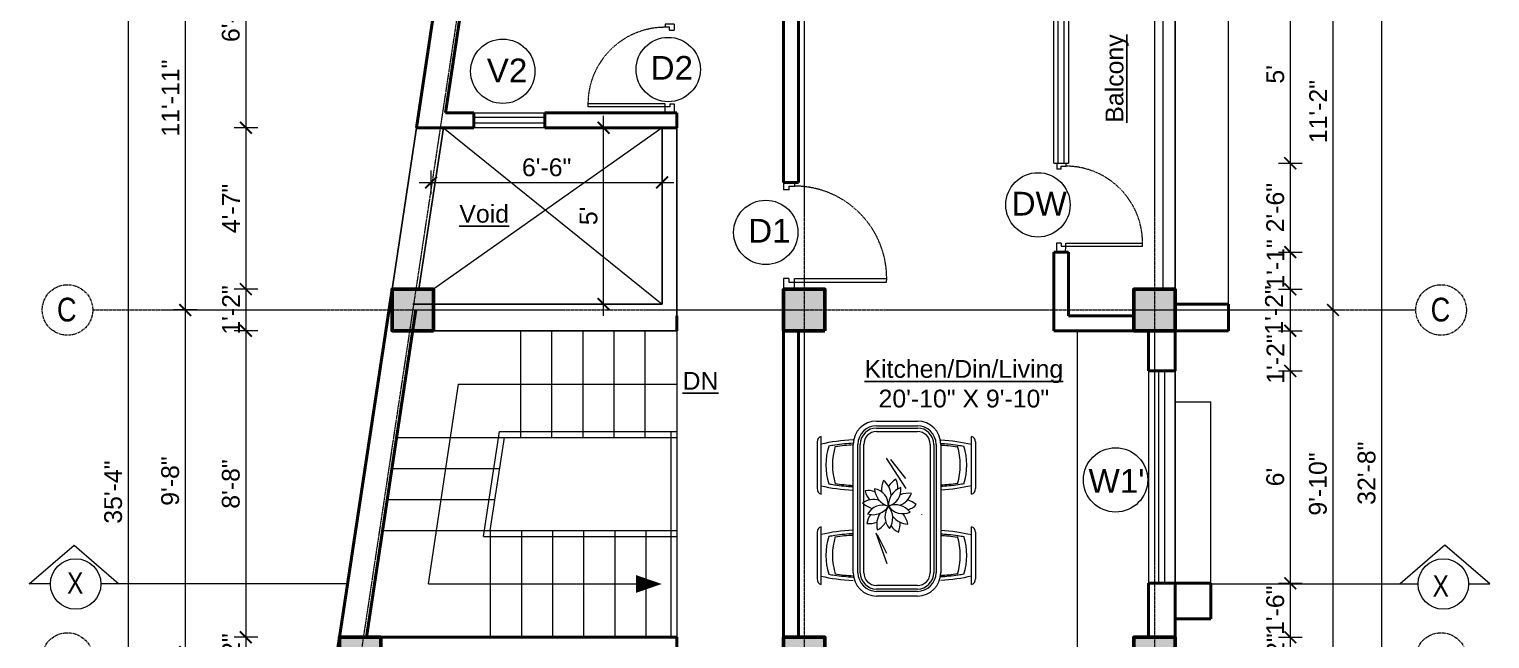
# Model space of a CAD drawing. Header units: inches. Extents: x 135267 to 147066, y -21506 to -19082.
# Drawn here: x 139370.7 to 139863.8, y -19668.7 to -19462.9 of the extents above; entities that cross this region are included whole.
import ezdxf

# ---------------------------------------------------------------- set-up
doc = ezdxf.new("R2010")
doc.units = ezdxf.units.IN
doc.header["$LTSCALE"] = 0.5
doc.header["$MEASUREMENT"] = 0
doc.header["$PDMODE"] = 66
doc.linetypes.add('CENTER', pattern=[2, 1.25, -0.25, 0.25, -0.25])
doc.linetypes.add('HIDDEN', pattern=[0.375, 0.25, -0.125])
for name, color, linetype, lineweight in [('Annotate-Lite.w', 177, 'Continuous', 9), ('Annotations-Bold.w', 177, 'Continuous', 13), ('C-COLUMN', 1, 'Continuous', 50), ('DIM', 4, 'Continuous', 5), ('DIM 1-100', 4, 'Continuous', 13), ('Door-Window.w', 4, 'Continuous', 15), ('F-FURNITURE', 30, 'Continuous', 13), ('hatch', 9, 'Continuous', 5), ('PARAPET', 50, 'Continuous', 13), ('stair', 132, 'Continuous', 13), ('TEXT', 220, 'Continuous', 9), ('wall', 1, 'Continuous', 40), ('wall light', 6, 'Continuous', 25), ('window', 4, 'Continuous', 13)]:
    doc.layers.add(name, color=color, linetype=linetype, lineweight=lineweight)
doc.styles.add('ARAIL', font='ARIALN.TTF')
doc.styles.add('arial.', font='arial.ttf')
doc.styles.add('gaurav', font='arial.ttf')
doc.styles.get("Standard").update_dxf_attribs({"font": 'arial.ttf'})
doc.dimstyles.new('1 by 96', dxfattribs={"dimtxt": 6, "dimasz": 4, "dimexe": 4, "dimexo": 4, "dimgap": 2, "dimtad": 1, "dimdec": 0, "dimzin": 0, "dimdsep": 46, "dimlunit": 4, "dimtxsty": 'Standard', "dimblk": 'ARCHTICK', "dimcen": 0, "dimdle": 4, "dimadec": 0, "dimazin": 0, "dimtfac": 1, "dimtdec": 0, "dimtix": 1, "dimtofl": 0, "dimtmove": 1, "dimatfit": 3, "dimldrblk": 'ARCHTICK', "dimfxl": 4, "dimfxlon": 1, "dimtolj": 1, "dimtzin": 0, "dimlwd": -1, "dimlwe": -1, "dimarcsym": 0})

# ---------------------------------------------------------------- blocks, each defined once
blk = doc.blocks.new('3-0')
at = {"ltscale": 3}
for p, q in [((11063.05, 10097.68), (11065.97, 10099.9)), ((11063.05, 10097.68), (11064.53, 10095.73)), ((11065.25, 10097.81), (11066.71, 10098.92)), ((11065.99, 10096.84), (11065.25, 10097.81)), ((11065.97, 10099.9), (11066.71, 10098.92)), ((11065.99, 10096.84), (11064.53, 10095.73)), ((11085.5, 10074.13), (11110.32, 10092.96)), ((11111.05, 10091.97), (11110.32, 10092.96)), ((11086.24, 10073.15), (11111.05, 10091.97)), ((11084.04, 10073.02), (11082.57, 10071.91)), ((11084.04, 10073.02), (11084.78, 10072.04)), ((11084.78, 10072.04), (11086.24, 10073.15)), ((11086.24, 10073.15), (11085.5, 10074.13)), ((11087.72, 10071.2), (11086.24, 10073.15)), ((11082.57, 10071.91), (11084.79, 10068.98)), ((11084.79, 10068.98), (11087.72, 10071.2))]:
    blk.add_line(p, q, dxfattribs=at)
at = {"layer": 'Door-Window.w', "color": 9, "linetype": 'HIDDEN', "lineweight": 18}
blk.add_arc((11085.5, 10074.13), 31.16, 37.1906, 127.1465, dxfattribs=at)
blk = doc.blocks.new('_ArchTick')
at = {"color": 0, "linetype": 'ByBlock', "const_width": 0.15}
blk.add_lwpolyline([(-0.5, -0.5), (0.5, 0.5)], dxfattribs=at)
blk = doc.blocks.new('*D685')
at = {"layer": 'Defpoints', "color": 0, "transparency": 16777216}
for p in [(139514.78, -19421.64), (139443.82, -19496.16), (139501.4, -19496.16)]:
    blk.add_point(p, dxfattribs=at)
at = {"layer": 'DIM 1-100', "color": 0, "transparency": 16777216}
for p, q in [((139443.82, -19417.64), (139443.82, -19500.16)), ((139447.82, -19421.64), (139439.82, -19421.64)), ((139447.82, -19496.16), (139439.82, -19496.16))]:
    blk.add_line(p, q, dxfattribs=at)
at = {"layer": 'DIM 1-100', "color": 0, "transparency": 16777216, "xscale": 4, "yscale": 4, "zscale": 4}
for p, rotation in [((139443.82, -19421.64), 90), ((139443.82, -19496.16), 270)]:
    blk.add_blockref('_ArchTick', p, dxfattribs=dict(at, rotation=rotation))
at = {"layer": 'DIM 1-100', "color": 0, "transparency": 16777216, "insert": (139438.75, -19458.9), "char_height": 6, "attachment_point": 5, "rotation": 90}
blk.add_mtext('\\A1;6\'-3"', dxfattribs=at)
blk = doc.blocks.new('*D686')
at = {"layer": 'Defpoints', "color": 0, "transparency": 16777216}
for p in [(139501.4, -19496.16), (139443.82, -19550.7), (139493.17, -19550.7)]:
    blk.add_point(p, dxfattribs=at)
at = {"layer": 'DIM 1-100', "color": 0, "transparency": 16777216}
for p, q in [((139443.82, -19492.16), (139443.82, -19554.7)), ((139447.82, -19496.16), (139439.82, -19496.16)), ((139447.82, -19550.7), (139439.82, -19550.7))]:
    blk.add_line(p, q, dxfattribs=at)
at = {"layer": 'DIM 1-100', "color": 0, "transparency": 16777216, "xscale": 4, "yscale": 4, "zscale": 4}
for p, rotation in [((139443.82, -19496.16), 90), ((139443.82, -19550.7), 270)]:
    blk.add_blockref('_ArchTick', p, dxfattribs=dict(at, rotation=rotation))
at = {"layer": 'DIM 1-100', "color": 0, "transparency": 16777216, "insert": (139438.82, -19523.43), "char_height": 6, "attachment_point": 5, "rotation": 90}
blk.add_mtext('\\A1;4\'-7"', dxfattribs=at)
blk = doc.blocks.new('*D687')
at = {"layer": 'Defpoints', "color": 0, "transparency": 16777216}
for p in [(139493.17, -19550.7), (139443.82, -19564.7), (139493.17, -19564.7)]:
    blk.add_point(p, dxfattribs=at)
at = {"layer": 'DIM 1-100', "color": 0, "transparency": 16777216}
for p, q in [((139443.82, -19546.7), (139443.82, -19568.7)), ((139447.82, -19550.7), (139439.82, -19550.7)), ((139447.82, -19564.7), (139439.82, -19564.7))]:
    blk.add_line(p, q, dxfattribs=at)
at = {"layer": 'DIM 1-100', "color": 0, "transparency": 16777216, "xscale": 4, "yscale": 4, "zscale": 4}
for p, rotation in [((139443.82, -19550.7), 90), ((139443.82, -19564.7), 270)]:
    blk.add_blockref('_ArchTick', p, dxfattribs=dict(at, rotation=rotation))
at = {"layer": 'DIM 1-100', "color": 0, "transparency": 16777216, "insert": (139438.81, -19557.7), "char_height": 6, "attachment_point": 5, "rotation": 90}
blk.add_mtext('\\A1;1\'-2"', dxfattribs=at)
blk = doc.blocks.new('*D688')
at = {"layer": 'Defpoints', "color": 0, "transparency": 16777216}
for p in [(139493.17, -19564.7), (139443.82, -19668.2), (139475.43, -19668.2)]:
    blk.add_point(p, dxfattribs=at)
at = {"layer": 'DIM 1-100', "color": 0, "transparency": 16777216}
for p, q in [((139443.82, -19560.7), (139443.82, -19672.2)), ((139447.82, -19564.7), (139439.82, -19564.7)), ((139447.82, -19668.2), (139439.82, -19668.2))]:
    blk.add_line(p, q, dxfattribs=at)
at = {"layer": 'DIM 1-100', "color": 0, "transparency": 16777216, "xscale": 4, "yscale": 4, "zscale": 4}
for p, rotation in [((139443.82, -19564.7), 90), ((139443.82, -19668.2), 270)]:
    blk.add_blockref('_ArchTick', p, dxfattribs=dict(at, rotation=rotation))
at = {"layer": 'DIM 1-100', "color": 0, "transparency": 16777216, "insert": (139438.76, -19616.45), "char_height": 6, "attachment_point": 5, "rotation": 90}
blk.add_mtext('\\A1;8\'-8"', dxfattribs=at)
blk = doc.blocks.new('*D689')
at = {"layer": 'Defpoints', "color": 0, "transparency": 16777216}
for p in [(139475.43, -19668.2), (139443.82, -19682.2), (139475.43, -19682.2)]:
    blk.add_point(p, dxfattribs=at)
at = {"layer": 'DIM 1-100', "color": 0, "transparency": 16777216}
for p, q in [((139443.82, -19664.2), (139443.82, -19686.2)), ((139447.82, -19668.2), (139439.82, -19668.2)), ((139447.82, -19682.2), (139439.82, -19682.2))]:
    blk.add_line(p, q, dxfattribs=at)
at = {"layer": 'DIM 1-100', "color": 0, "transparency": 16777216, "xscale": 4, "yscale": 4, "zscale": 4}
for p, rotation in [((139443.82, -19668.2), 90), ((139443.82, -19682.2), 270)]:
    blk.add_blockref('_ArchTick', p, dxfattribs=dict(at, rotation=rotation))
at = {"layer": 'DIM 1-100', "color": 0, "transparency": 16777216, "insert": (139438.81, -19675.2), "char_height": 6, "attachment_point": 5, "rotation": 90}
blk.add_mtext('\\A1;1\'-2"', dxfattribs=at)
blk = doc.blocks.new('*D693')
at = {"layer": 'Defpoints', "color": 0, "transparency": 16777216}
for p in [(139521.78, -19414.64), (139423.35, -19557.7), (139500.17, -19557.7)]:
    blk.add_point(p, dxfattribs=at)
at = {"layer": 'DIM 1-100', "color": 0, "transparency": 16777216}
for p, q in [((139423.35, -19410.64), (139423.35, -19561.7)), ((139427.35, -19414.64), (139419.35, -19414.64)), ((139427.35, -19557.7), (139419.35, -19557.7))]:
    blk.add_line(p, q, dxfattribs=at)
at = {"layer": 'DIM 1-100', "color": 0, "transparency": 16777216, "xscale": 4, "yscale": 4, "zscale": 4}
for p, rotation in [((139423.35, -19414.64), 90), ((139423.35, -19557.7), 270)]:
    blk.add_blockref('_ArchTick', p, dxfattribs=dict(at, rotation=rotation))
at = {"layer": 'DIM 1-100', "color": 0, "transparency": 16777216, "insert": (139418.34, -19486.17), "char_height": 6, "attachment_point": 5, "rotation": 90}
blk.add_mtext('\\A1;11\'-11"', dxfattribs=at)
blk = doc.blocks.new('*D694')
at = {"layer": 'Defpoints', "color": 0, "transparency": 16777216}
for p in [(139500.17, -19557.7), (139423.35, -19673.2), (139487.43, -19673.2)]:
    blk.add_point(p, dxfattribs=at)
at = {"layer": 'DIM 1-100', "color": 0, "transparency": 16777216}
for p, q in [((139423.35, -19553.7), (139423.35, -19677.2)), ((139427.35, -19557.7), (139419.35, -19557.7)), ((139427.35, -19673.2), (139419.35, -19673.2))]:
    blk.add_line(p, q, dxfattribs=at)
at = {"layer": 'DIM 1-100', "color": 0, "transparency": 16777216, "xscale": 4, "yscale": 4, "zscale": 4}
for p, rotation in [((139423.35, -19557.7), 90), ((139423.35, -19673.2), 270)]:
    blk.add_blockref('_ArchTick', p, dxfattribs=dict(at, rotation=rotation))
at = {"layer": 'DIM 1-100', "color": 0, "transparency": 16777216, "insert": (139418.29, -19615.45), "char_height": 6, "attachment_point": 5, "rotation": 90}
blk.add_mtext('\\A1;9\'-8"', dxfattribs=at)
blk = doc.blocks.new('*D696')
at = {"layer": 'Defpoints', "color": 0, "transparency": 16777216}
for p in [(139514.84, -19407.17), (139404.1, -19831.18), (139450.82, -19831.18)]:
    blk.add_point(p, dxfattribs=at)
at = {"layer": 'DIM 1-100', "color": 0, "transparency": 16777216}
for p, q in [((139404.1, -19403.17), (139404.1, -19835.18)), ((139408.1, -19407.17), (139400.1, -19407.17)), ((139408.1, -19831.18), (139400.1, -19831.18))]:
    blk.add_line(p, q, dxfattribs=at)
at = {"layer": 'DIM 1-100', "color": 0, "transparency": 16777216, "xscale": 4, "yscale": 4, "zscale": 4}
for p, rotation in [((139404.1, -19407.17), 90), ((139404.1, -19831.18), 270)]:
    blk.add_blockref('_ArchTick', p, dxfattribs=dict(at, rotation=rotation))
at = {"layer": 'DIM 1-100', "color": 0, "transparency": 16777216, "insert": (139399.03, -19619.18), "char_height": 6, "attachment_point": 5, "rotation": 90}
blk.add_mtext('\\A1;35\'-4"', dxfattribs=at)
blk = doc.blocks.new('*D811')
at = {"layer": 'Defpoints', "color": 0, "transparency": 16777216}
for p in [(139721.61, -19448.15), (139721.61, -19508.15), (139796.48, -19508.15)]:
    blk.add_point(p, dxfattribs=at)
at = {"layer": 'DIM 1-100', "color": 0, "transparency": 16777216}
for p, q in [((139796.48, -19444.15), (139796.48, -19512.15)), ((139792.48, -19448.15), (139800.48, -19448.15)), ((139792.48, -19508.15), (139800.48, -19508.15))]:
    blk.add_line(p, q, dxfattribs=at)
at = {"layer": 'DIM 1-100', "color": 0, "transparency": 16777216, "xscale": 4, "yscale": 4, "zscale": 4}
for p, rotation in [((139796.48, -19448.15), 90), ((139796.48, -19508.15), 270)]:
    blk.add_blockref('_ArchTick', p, dxfattribs=dict(at, rotation=rotation))
at = {"layer": 'DIM 1-100', "color": 0, "transparency": 16777216, "insert": (139791.43, -19478.15), "char_height": 6, "attachment_point": 5, "rotation": 90}
blk.add_mtext("\\A1;5'", dxfattribs=at)
blk = doc.blocks.new('*D812')
at = {"layer": 'Defpoints', "color": 0, "transparency": 16777216}
for p in [(139721.61, -19508.15), (139721.61, -19538.15), (139796.48, -19538.15)]:
    blk.add_point(p, dxfattribs=at)
at = {"layer": 'DIM 1-100', "color": 0, "transparency": 16777216}
for p, q in [((139796.48, -19504.15), (139796.48, -19542.15)), ((139792.48, -19508.15), (139800.48, -19508.15)), ((139792.48, -19538.15), (139800.48, -19538.15))]:
    blk.add_line(p, q, dxfattribs=at)
at = {"layer": 'DIM 1-100', "color": 0, "transparency": 16777216, "xscale": 4, "yscale": 4, "zscale": 4}
for p, rotation in [((139796.48, -19508.15), 90), ((139796.48, -19538.15), 270)]:
    blk.add_blockref('_ArchTick', p, dxfattribs=dict(at, rotation=rotation))
at = {"layer": 'DIM 1-100', "color": 0, "transparency": 16777216, "insert": (139791.42, -19523.15), "char_height": 6, "attachment_point": 5, "rotation": 90}
blk.add_mtext('\\A1;2\'-6"', dxfattribs=at)
blk = doc.blocks.new('*D813')
at = {"layer": 'Defpoints', "color": 0, "transparency": 16777216}
for p in [(139721.61, -19538.15), (139743.6, -19550.7), (139796.48, -19550.7)]:
    blk.add_point(p, dxfattribs=at)
at = {"layer": 'DIM 1-100', "color": 0, "transparency": 16777216}
for p, q in [((139796.48, -19534.15), (139796.48, -19554.7)), ((139792.48, -19538.15), (139800.48, -19538.15)), ((139792.48, -19550.7), (139800.48, -19550.7))]:
    blk.add_line(p, q, dxfattribs=at)
at = {"layer": 'DIM 1-100', "color": 0, "transparency": 16777216, "xscale": 4, "yscale": 4, "zscale": 4}
for p, rotation in [((139796.48, -19538.15), 90), ((139796.48, -19550.7), 270)]:
    blk.add_blockref('_ArchTick', p, dxfattribs=dict(at, rotation=rotation))
at = {"layer": 'DIM 1-100', "color": 0, "transparency": 16777216, "insert": (139791.47, -19542.15), "char_height": 6, "attachment_point": 5, "rotation": 90}
blk.add_mtext('\\A1;1\'-1"', dxfattribs=at)
blk = doc.blocks.new('*D800')
at = {"layer": 'Defpoints', "color": 0, "transparency": 16777216}
for p in [(139743.6, -19550.7), (139757.6, -19564.7), (139796.48, -19564.7)]:
    blk.add_point(p, dxfattribs=at)
at = {"layer": 'DIM 1-100', "color": 0, "transparency": 16777216}
for p, q in [((139796.48, -19546.7), (139796.48, -19568.7)), ((139792.48, -19550.7), (139800.48, -19550.7)), ((139792.48, -19564.7), (139800.48, -19564.7))]:
    blk.add_line(p, q, dxfattribs=at)
at = {"layer": 'DIM 1-100', "color": 0, "transparency": 16777216, "xscale": 4, "yscale": 4, "zscale": 4}
for p, rotation in [((139796.48, -19550.7), 90), ((139796.48, -19564.7), 270)]:
    blk.add_blockref('_ArchTick', p, dxfattribs=dict(at, rotation=rotation))
at = {"layer": 'DIM 1-100', "color": 0, "transparency": 16777216, "insert": (139790.97, -19557.7), "char_height": 6, "attachment_point": 5, "rotation": 90}
blk.add_mtext('\\A1;1\'-2"', dxfattribs=at)
blk = doc.blocks.new('*D801')
at = {"layer": 'Defpoints', "color": 0, "transparency": 16777216}
for p in [(139757.6, -19564.7), (139757.6, -19578.26), (139796.48, -19578.26)]:
    blk.add_point(p, dxfattribs=at)
at = {"layer": 'DIM 1-100', "color": 0, "transparency": 16777216}
for p, q in [((139796.48, -19560.7), (139796.48, -19582.26)), ((139792.48, -19564.7), (139800.48, -19564.7)), ((139792.48, -19578.26), (139800.48, -19578.26))]:
    blk.add_line(p, q, dxfattribs=at)
at = {"layer": 'DIM 1-100', "color": 0, "transparency": 16777216, "xscale": 4, "yscale": 4, "zscale": 4}
for p, rotation in [((139796.48, -19564.7), 90), ((139796.48, -19578.26), 270)]:
    blk.add_blockref('_ArchTick', p, dxfattribs=dict(at, rotation=rotation))
at = {"layer": 'DIM 1-100', "color": 0, "transparency": 16777216, "insert": (139791.47, -19574.26), "char_height": 6, "attachment_point": 5, "rotation": 90}
blk.add_mtext('\\A1;1\'-2"', dxfattribs=at)
blk = doc.blocks.new('*D802')
at = {"layer": 'Defpoints', "color": 0, "transparency": 16777216}
for p in [(139757.6, -19578.26), (139757.6, -19649.95), (139796.48, -19649.95)]:
    blk.add_point(p, dxfattribs=at)
at = {"layer": 'DIM 1-100', "color": 0, "transparency": 16777216}
for p, q in [((139792.48, -19578.26), (139800.48, -19578.26)), ((139796.48, -19574.26), (139796.48, -19653.95)), ((139792.48, -19649.95), (139800.48, -19649.95))]:
    blk.add_line(p, q, dxfattribs=at)
at = {"layer": 'DIM 1-100', "color": 0, "transparency": 16777216, "xscale": 4, "yscale": 4, "zscale": 4}
for p, rotation in [((139796.48, -19578.26), 90), ((139796.48, -19649.95), 270)]:
    blk.add_blockref('_ArchTick', p, dxfattribs=dict(at, rotation=rotation))
at = {"layer": 'DIM 1-100', "color": 0, "transparency": 16777216, "insert": (139791.42, -19614.1), "char_height": 6, "attachment_point": 5, "rotation": 90}
blk.add_mtext("\\A1;6'", dxfattribs=at)
blk = doc.blocks.new('*D803')
at = {"layer": 'Defpoints', "color": 0, "transparency": 16777216}
for p in [(139757.6, -19649.95), (139757.6, -19668.2), (139796.48, -19668.2)]:
    blk.add_point(p, dxfattribs=at)
at = {"layer": 'DIM 1-100', "color": 0, "transparency": 16777216}
for p, q in [((139796.48, -19645.95), (139796.48, -19672.2)), ((139792.48, -19649.95), (139800.48, -19649.95)), ((139792.48, -19668.2), (139800.48, -19668.2))]:
    blk.add_line(p, q, dxfattribs=at)
at = {"layer": 'DIM 1-100', "color": 0, "transparency": 16777216, "xscale": 4, "yscale": 4, "zscale": 4}
for p, rotation in [((139796.48, -19649.95), 90), ((139796.48, -19668.2), 270)]:
    blk.add_blockref('_ArchTick', p, dxfattribs=dict(at, rotation=rotation))
at = {"layer": 'DIM 1-100', "color": 0, "transparency": 16777216, "insert": (139791.42, -19659.08), "char_height": 6, "attachment_point": 5, "rotation": 90}
blk.add_mtext('\\A1;1\'-6"', dxfattribs=at)
blk = doc.blocks.new('*D804')
at = {"layer": 'Defpoints', "color": 0, "transparency": 16777216}
for p in [(139757.6, -19668.2), (139757.6, -19682.2), (139796.48, -19682.2)]:
    blk.add_point(p, dxfattribs=at)
at = {"layer": 'DIM 1-100', "color": 0, "transparency": 16777216}
for p, q in [((139796.48, -19664.2), (139796.48, -19686.2)), ((139792.48, -19668.2), (139800.48, -19668.2)), ((139792.48, -19682.2), (139800.48, -19682.2))]:
    blk.add_line(p, q, dxfattribs=at)
at = {"layer": 'DIM 1-100', "color": 0, "transparency": 16777216, "xscale": 4, "yscale": 4, "zscale": 4}
for p, rotation in [((139796.48, -19668.2), 90), ((139796.48, -19682.2), 270)]:
    blk.add_blockref('_ArchTick', p, dxfattribs=dict(at, rotation=rotation))
at = {"layer": 'DIM 1-100', "color": 0, "transparency": 16777216, "insert": (139791.47, -19675.2), "char_height": 6, "attachment_point": 5, "rotation": 90}
blk.add_mtext('\\A1;1\'-2"', dxfattribs=at)
blk = doc.blocks.new('*D818')
at = {"layer": 'Defpoints', "color": 0, "transparency": 16777216}
for p in [(139757.6, -19423.75), (139757.6, -19557.7), (139810.89, -19557.7)]:
    blk.add_point(p, dxfattribs=at)
at = {"layer": 'DIM 1-100', "color": 0, "transparency": 16777216}
for p, q in [((139810.89, -19419.75), (139810.89, -19561.7)), ((139806.89, -19423.75), (139814.89, -19423.75)), ((139806.89, -19557.7), (139814.89, -19557.7))]:
    blk.add_line(p, q, dxfattribs=at)
at = {"layer": 'DIM 1-100', "color": 0, "transparency": 16777216, "xscale": 4, "yscale": 4, "zscale": 4}
for p, rotation in [((139810.89, -19423.75), 90), ((139810.89, -19557.7), 270)]:
    blk.add_blockref('_ArchTick', p, dxfattribs=dict(at, rotation=rotation))
at = {"layer": 'DIM 1-100', "color": 0, "transparency": 16777216, "insert": (139805.87, -19490.72), "char_height": 6, "attachment_point": 5, "rotation": 90}
blk.add_mtext('\\A1;11\'-2"', dxfattribs=at)
blk = doc.blocks.new('*D807')
at = {"layer": 'Defpoints', "color": 0, "transparency": 16777216}
for p in [(139757.6, -19557.7), (139757.6, -19675.2), (139810.89, -19675.2)]:
    blk.add_point(p, dxfattribs=at)
at = {"layer": 'DIM 1-100', "color": 0, "transparency": 16777216}
for p, q in [((139810.89, -19553.7), (139810.89, -19679.2)), ((139806.89, -19557.7), (139814.89, -19557.7)), ((139806.89, -19675.2), (139814.89, -19675.2))]:
    blk.add_line(p, q, dxfattribs=at)
at = {"layer": 'DIM 1-100', "color": 0, "transparency": 16777216, "xscale": 4, "yscale": 4, "zscale": 4}
for p, rotation in [((139810.89, -19557.7), 90), ((139810.89, -19675.2), 270)]:
    blk.add_blockref('_ArchTick', p, dxfattribs=dict(at, rotation=rotation))
at = {"layer": 'DIM 1-100', "color": 0, "transparency": 16777216, "insert": (139805.82, -19616.45), "char_height": 6, "attachment_point": 5, "rotation": 90}
blk.add_mtext('\\A1;9\'-10"', dxfattribs=at)
blk = doc.blocks.new('*D700')
at = {"layer": 'Defpoints', "color": 0, "transparency": 16777216}
for p in [(139757.6, -19416.75), (139639.37, -19808.85), (139827.32, -19808.85)]:
    blk.add_point(p, dxfattribs=at)
at = {"layer": 'DIM 1-100', "color": 0, "transparency": 16777216}
for p, q in [((139827.32, -19412.75), (139827.32, -19812.85)), ((139823.32, -19416.75), (139831.32, -19416.75)), ((139823.32, -19808.85), (139831.32, -19808.85))]:
    blk.add_line(p, q, dxfattribs=at)
at = {"layer": 'DIM 1-100', "color": 0, "transparency": 16777216, "xscale": 4, "yscale": 4, "zscale": 4}
for p, rotation in [((139827.32, -19416.75), 90), ((139827.32, -19808.85), 270)]:
    blk.add_blockref('_ArchTick', p, dxfattribs=dict(at, rotation=rotation))
at = {"layer": 'DIM 1-100', "color": 0, "transparency": 16777216, "insert": (139822.26, -19612.8), "char_height": 6, "attachment_point": 5, "rotation": 90}
blk.add_mtext('\\A1;32\'-8"', dxfattribs=at)
blk = doc.blocks.new('*D701')
at = {"layer": 'Defpoints', "color": 0, "transparency": 16777216}
for p in [(139564.6, -19496.16), (139584.37, -19496.16), (139584.37, -19555.7)]:
    blk.add_point(p, dxfattribs=at)
at = {"layer": 'DIM 1-100', "color": 0, "transparency": 16777216}
for p, q in [((139564.6, -19559.7), (139564.6, -19492.16)), ((139568.6, -19496.16), (139560.6, -19496.16)), ((139568.6, -19555.7), (139560.6, -19555.7))]:
    blk.add_line(p, q, dxfattribs=at)
at = {"layer": 'DIM 1-100', "color": 0, "transparency": 16777216, "xscale": 4, "yscale": 4, "zscale": 4}
for p, rotation in [((139564.6, -19496.16), 90), ((139564.6, -19555.7), 270)]:
    blk.add_blockref('_ArchTick', p, dxfattribs=dict(at, rotation=rotation))
at = {"layer": 'DIM 1-100', "color": 0, "transparency": 16777216, "insert": (139559.54, -19525.93), "char_height": 6, "attachment_point": 5, "rotation": 90}
blk.add_mtext("\\A1;5'", dxfattribs=at)
blk = doc.blocks.new('*D702')
at = {"layer": 'Defpoints', "color": 0, "transparency": 16777216}
for p in [(139584.37, -19496.16), (139584.37, -19514.62), (139506.39, -19523.43)]:
    blk.add_point(p, dxfattribs=at)
at = {"layer": 'DIM 1-100', "color": 0, "transparency": 16777216}
for p, q in [((139502.39, -19514.62), (139588.37, -19514.62)), ((139506.39, -19518.62), (139506.39, -19510.62)), ((139584.37, -19510.62), (139584.37, -19518.62))]:
    blk.add_line(p, q, dxfattribs=at)
at = {"layer": 'DIM 1-100', "color": 0, "transparency": 16777216, "xscale": 4, "yscale": 4, "zscale": 4, "rotation": 180}
blk.add_blockref('_ArchTick', (139506.39, -19514.62), dxfattribs=at)
at = {"layer": 'DIM 1-100', "color": 0, "transparency": 16777216, "xscale": 4, "yscale": 4, "zscale": 4}
blk.add_blockref('_ArchTick', (139584.37, -19514.62), dxfattribs=at)
at = {"layer": 'DIM 1-100', "color": 0, "transparency": 16777216, "insert": (139545.38, -19509.56), "char_height": 6, "attachment_point": 5}
blk.add_mtext('\\A1;6\'-6"', dxfattribs=at)

msp = doc.modelspace()

# ---------------------------------------------------------------- hatches: boundary and pattern name
at = {"layer": 'C-COLUMN'}
h = msp.add_hatch(color=256, dxfattribs=at)
h.dxf.hatch_style = 1
h.paths.add_polyline_path([(139493.17, -19550.7), (139493.17, -19564.7), (139507.17, -19564.7), (139507.17, -19550.7)])
h = msp.add_hatch(color=256, dxfattribs=at)
h.dxf.hatch_style = 1
h.paths.add_polyline_path([(139625.37, -19550.7), (139625.37, -19564.7), (139639.37, -19564.7), (139639.37, -19550.7)])
h = msp.add_hatch(color=256, dxfattribs=at)
h.dxf.hatch_style = 1
h.paths.add_polyline_path([(139743.6, -19550.7), (139743.6, -19564.7), (139757.6, -19564.7), (139757.6, -19550.7)])
h = msp.add_hatch(color=256, dxfattribs=at)
h.dxf.hatch_style = 1
h.paths.add_polyline_path([(139475.43, -19668.2), (139475.43, -19682.2), (139489.43, -19682.2), (139489.43, -19668.2)])
h = msp.add_hatch(color=256, dxfattribs=at)
h.dxf.hatch_style = 1
h.paths.add_polyline_path([(139625.37, -19668.2), (139625.37, -19682.2), (139639.37, -19682.2), (139639.37, -19668.2)])
h = msp.add_hatch(color=256, dxfattribs=at)
h.dxf.hatch_style = 1
h.paths.add_polyline_path([(139743.6, -19668.2), (139743.6, -19682.2), (139757.6, -19682.2), (139757.6, -19668.2)])

# ---------------------------------------------------------------- linework, layer by layer
at = {"layer": 'Annotate-Lite.w', "ltscale": 0.005}
for centre in [(139530.57, -19477.11), (139586.43, -19476.51), (139711.29, -19522.2), (139619.37, -19531.5), (139737.49, -19615.06)]:
    msp.add_circle(centre, 10.86, dxfattribs=at)
at = {"layer": 'Annotations-Bold.w', "linetype": 'CENTER', "ltscale": 0.3}
for p, q in [((139632.37, -19331.63), (139632.37, -19891.85)), ((139750.6, -19331.63), (139750.6, -19891.85)), ((139392.12, -19557.7), (139838.88, -19557.7))]:
    msp.add_line(p, q, dxfattribs=at)
msp.add_lwpolyline([(139521.78, -19331.63), (139521.78, -19414.64), (139500.17, -19557.7), (139482.43, -19675.2), (139463.31, -19801.85), (139463.31, -19891.85)], dxfattribs=at)
at = {"layer": 'Annotations-Bold.w', "linetype": 'CENTER', "ltscale": 1.5}
for centre in [(139383.59, -19557.7), (139847.41, -19557.7), (139383.59, -19675.2), (139847.41, -19675.2)]:
    msp.add_circle(centre, 8.53, dxfattribs=at)
at = {"layer": 'C-COLUMN'}
for points in [[(139507.17, -19564.7), (139507.17, -19550.7), (139493.17, -19550.7), (139493.17, -19564.7)], [(139639.37, -19564.7), (139639.37, -19550.7), (139625.37, -19550.7), (139625.37, -19564.7)], [(139757.6, -19564.7), (139757.6, -19550.7), (139743.6, -19550.7), (139743.6, -19564.7)], [(139489.43, -19682.2), (139489.43, -19668.2), (139475.43, -19668.2), (139475.43, -19682.2)], [(139639.37, -19682.2), (139639.37, -19668.2), (139625.37, -19668.2), (139625.37, -19682.2)], [(139757.6, -19682.2), (139757.6, -19668.2), (139743.6, -19668.2), (139743.6, -19682.2)]]:
    msp.add_lwpolyline(points, close=True, dxfattribs=at)
at = {"layer": 'Defpoints'}
msp.add_lwpolyline([(139757.6, -19682.2), (139757.6, -19416.75), (139514.84, -19407.17), (139501.4, -19496.16), (139493.17, -19550.7), (139454.19, -19808.85), (139639.37, -19808.85), (139639.37, -19682.2), (139757.6, -19682.2)], dxfattribs=at)
at = {"layer": 'DIM'}
for p, q in [((139716.61, -19508.15), (139716.61, -19448.15)), ((139718.11, -19508.15), (139718.11, -19448.15)), ((139720.11, -19508.15), (139720.11, -19448.15)), ((139721.61, -19448.15), (139721.61, -19508.15)), ((139716.61, -19508.15), (139721.61, -19508.15)), ((139505.45, -19650.2), (139515.64, -19582.7)), ((139515.64, -19582.7), (139589.37, -19582.7, 0)), ((139505.45, -19650.2), (139575.57, -19650.2))]:
    msp.add_line(p, q, dxfattribs=at)
at = {"layer": 'F-FURNITURE'}
for p, q in [((139724.6, -19673.2), (139724.6, -19564.7)), ((139656.79, -19595.19), (139670.57, -19595.19)), ((139656.79, -19596.76), (139670.57, -19596.76)), ((139656.79, -19597.55), (139670.57, -19597.55)), ((139636.71, -19602.25), (139636.71, -19618)), ((139638.13, -19619.89), (139638.13, -19600.36)), ((139648.91, -19646.39), (139648.91, -19603.06)), ((139650.49, -19646.39), (139650.49, -19603.06)), ((139651.28, -19646.39), (139651.28, -19603.06)), ((139652.46, -19646.39), (139652.46, -19603.06)), ((139656.79, -19598.73), (139670.57, -19598.73)), ((139674.9, -19603.06), (139674.9, -19646.39)), ((139676.08, -19603.06), (139676.08, -19646.39)), ((139676.87, -19603.06), (139676.87, -19646.39)), ((139678.44, -19603.06), (139678.44, -19646.39)), ((139688.8, -19619.89), (139688.8, -19600.36)), ((139690.22, -19602.25), (139690.22, -19618)), ((139660.04, -19607.68), (139666.63, -19617.95)), ((139661.45, -19608.16), (139666.51, -19614.57)), ((139654.92, -19626.69), (139654.92, -19626.64)), ((139672.07, -19626.69), (139672.07, -19626.64)), ((139636.71, -19632.76), (139636.71, -19648.51)), ((139638.13, -19650.4), (139638.13, -19630.87)), ((139656.51, -19632.96), (139660.24, -19643.23)), ((139688.8, -19650.4), (139688.8, -19630.87)), ((139690.22, -19632.76), (139690.22, -19648.51)), ((139657.02, -19633.45), (139660.12, -19639.85)), ((139670.57, -19650.72), (139656.79, -19650.72)), ((139670.57, -19651.9), (139656.79, -19651.9)), ((139670.57, -19652.69), (139656.79, -19652.69)), ((139670.57, -19654.26), (139656.79, -19654.26))]:
    msp.add_line(p, q, dxfattribs=at)
for centre, radius, start, end in [((139656.79, -19603.06), 7.87, 90, 180), ((139656.79, -19603.06), 6.3, 90, 180), ((139656.79, -19603.06), 5.51, 90, 180), ((139670.57, -19603.06), 7.87, 0, 90), ((139670.57, -19603.06), 6.3, 0, 90), ((139670.57, -19603.06), 5.51, 0, 90), ((139638.67, -19602.25), 1.97, 106.1914, 180), ((139656.79, -19603.06), 4.33, 90, 180), ((139670.57, -19603.06), 4.33, 0, 90), ((139688.25, -19602.25), 1.97, 0, 73.8086), ((139661.06, -19610.03), 21.38, 162.7033, 197.2967), ((139663.26, -19610.03), 21.38, 162.7033, 197.2967), ((139663.67, -19610.03), 21.38, 342.7033, 17.2967), ((139665.87, -19610.03), 21.38, 342.7033, 17.2967), ((139638.67, -19618), 1.97, 180, 253.8086), ((139688.25, -19618), 1.97, 286.1914, 0), ((139638.67, -19632.76), 1.97, 106.1914, 180), ((139688.25, -19632.76), 1.97, 0, 73.8086), ((139661.06, -19640.54), 21.38, 162.7033, 197.2967), ((139663.26, -19640.54), 21.38, 162.7033, 197.2967), ((139663.67, -19640.54), 21.38, 342.7033, 17.2967), ((139665.87, -19640.54), 21.38, 342.7033, 17.2967), ((139656.79, -19646.39), 7.87, 180, 270), ((139656.79, -19646.39), 6.3, 180, 270), ((139656.79, -19646.39), 5.51, 180, 270), ((139656.79, -19646.39), 4.33, 180, 270), ((139670.57, -19646.39), 7.87, 270, 0), ((139670.57, -19646.39), 6.3, 270, 0), ((139670.57, -19646.39), 5.51, 270, 0), ((139670.57, -19646.39), 4.33, 270, 0), ((139638.67, -19648.51), 1.97, 180, 253.8086), ((139688.25, -19648.51), 1.97, 286.1914, 0)]:
    msp.add_arc(centre, radius, start, end, dxfattribs=at)
at = {"layer": 'F-FURNITURE', "linetype": 'ByBlock'}
for centre, radius, start, end in [((139655.04, -19623.72), 5.78, 358.0447, 79.2473), ((139662.39, -19617.84), 6.27, 181.7761, 255.5159), ((139665.78, -19618.44), 7.38, 154.1301, 184.4931), ((139654.91, -19620.55), 6.81, 2.1324, 51.6013), ((139667.09, -19623.53), 6.27, 109.7761, 183.5159), ((139668.27, -19622.53), 9.18, 123.2105, 144.3514), ((139659.22, -19618.35), 5.78, 286.0447, 7.2473), ((139658.31, -19617.73), 5.72, 356.5086, 30.2476), ((139655.8, -19628.5), 6.81, 74.1324, 123.6013), ((139657.15, -19617.51), 7.38, 226.1301, 256.4932), ((139654.16, -19624.39), 5.72, 68.5086, 102.2476), ((139661.81, -19616.4), 9.18, 195.2105, 216.3514), ((139662.19, -19617.25), 6.81, 290.1324, 339.6013), ((139667.56, -19626.93), 7.38, 82.1301, 112.4932), ((139664.45, -19630.57), 9.18, 51.2105, 72.3514), ((139659.22, -19630.4), 5.72, 140.5086, 174.2476), ((139658.85, -19629.35), 5.78, 70.0447, 151.2473), ((139655.53, -19620.54), 6.27, 253.7761, 327.5159), ((139663.64, -19630.11), 6.81, 146.1324, 195.6013), ((139665.39, -19627.47), 5.78, 142.0447, 223.2473), ((139663.12, -19629.75), 6.27, 37.7761, 111.5159), ((139665.62, -19620.68), 5.78, 214.0447, 295.2473), ((139655.98, -19627.91), 6.27, 325.7761, 39.5159), ((139667.59, -19623.16), 6.81, 218.1324, 267.6013), ((139660.04, -19631.25), 7.38, 10.1301, 40.4931), ((139665.93, -19619.61), 5.72, 284.5086, 318.2476), ((139653.98, -19620.66), 9.18, 267.2105, 288.3514), ((139653.6, -19625.43), 7.38, 298.1301, 328.4931), ((139666.5, -19627.44), 5.72, 212.5086, 246.2476), ((139655.61, -19629.42), 9.18, 339.2105, 0.3514)]:
    msp.add_arc(centre, radius, start, end, dxfattribs=at)
at = {"layer": 'F-FURNITURE'}
for centre, start_param, end_param in [((139652.43, -19610.03), 7.99879, 8.466844), ((139652.43, -19610.03), 4.099527, 4.56758), ((139652.43, -19640.54), 7.99879, 8.466844), ((139652.43, -19640.54), 4.099527, 4.56758)]:
    msp.add_ellipse(centre, major_axis=(24.87, 0), ratio=0.345133, start_param=start_param, end_param=end_param, dxfattribs=at)
at = {"layer": 'F-FURNITURE', "extrusion": (0, 0, -1)}
for centre, start_param, end_param in [((139674.49, -19610.03), 1.730141, 2.183659), ((139674.49, -19610.03), 4.099527, 4.553045), ((139674.49, -19640.54), 1.730141, 2.183659), ((139674.49, -19640.54), 4.099527, 4.553045)]:
    msp.add_ellipse(centre, major_axis=(-24.87, 0), ratio=0.345133, start_param=start_param, end_param=end_param, dxfattribs=at)
at = {"layer": 'F-FURNITURE'}
for points, knots in [([(139648.84, -19602.71), (139647.86, -19602.76), (139646.89, -19602.84), (139644.81, -19603.03), (139643.71, -19603.17), (139641.96, -19603.43), (139641.29, -19603.55), (139640.64, -19603.67)], [8.0012444, 8.0012444, 8.0012444, 8.0012444, 8.1227425, 8.1227425, 8.2664644, 8.2664644, 8.3579144, 8.3579144, 8.3579144, 8.3579144]), ([(139648.84, -19603.27), (139647.86, -19603.32), (139646.89, -19603.39), (139644.86, -19603.58), (139643.81, -19603.71), (139642.79, -19603.86)], [8.0012444, 8.0012444, 8.0012444, 8.0012444, 8.1227425, 8.1227425, 8.2598231, 8.2598231, 8.2598231, 8.2598231]), ([(139678.44, -19602.73), (139679.3, -19602.78), (139680.15, -19602.85), (139682.11, -19603.03), (139683.22, -19603.17), (139684.97, -19603.43), (139685.63, -19603.55), (139686.28, -19603.67)], [8.0160361, 8.0160361, 8.0160361, 8.0160361, 8.1227425, 8.1227425, 8.2664644, 8.2664644, 8.3579144, 8.3579144, 8.3579144, 8.3579144]), ([(139678.44, -19603.28), (139679.3, -19603.33), (139680.15, -19603.4), (139682.06, -19603.58), (139683.12, -19603.71), (139684.14, -19603.86)], [8.0160361, 8.0160361, 8.0160361, 8.0160361, 8.1227425, 8.1227425, 8.2598231, 8.2598231, 8.2598231, 8.2598231]), ([(139640.64, -19616.38), (139641.27, -19616.5), (139641.9, -19616.61), (139643.57, -19616.87), (139644.62, -19617), (139646.73, -19617.2), (139647.78, -19617.28), (139648.84, -19617.34)], [4.2084563, 4.2084563, 4.2084563, 4.2084563, 4.2962292, 4.2962292, 4.433179, 4.433179, 4.5651263, 4.5651263, 4.5651263, 4.5651263]), ([(139642.82, -19616.31), (139643.75, -19616.45), (139644.71, -19616.57), (139646.73, -19616.76), (139647.78, -19616.84), (139648.84, -19616.9)], [4.3081151, 4.3081151, 4.3081151, 4.3081151, 4.433179, 4.433179, 4.5651263, 4.5651263, 4.5651263, 4.5651263]), ([(139684.11, -19616.31), (139683.17, -19616.45), (139682.21, -19616.57), (139680.32, -19616.75), (139679.38, -19616.82), (139678.44, -19616.88)], [4.3081151, 4.3081151, 4.3081151, 4.3081151, 4.433179, 4.433179, 4.5503345, 4.5503345, 4.5503345, 4.5503345]), ([(139686.28, -19616.38), (139685.66, -19616.5), (139685.02, -19616.61), (139683.35, -19616.87), (139682.3, -19617), (139680.32, -19617.19), (139679.38, -19617.27), (139678.44, -19617.32)], [4.2084563, 4.2084563, 4.2084563, 4.2084563, 4.2962292, 4.2962292, 4.433179, 4.433179, 4.5503345, 4.5503345, 4.5503345, 4.5503345]), ([(139648.84, -19633.23), (139647.86, -19633.28), (139646.89, -19633.35), (139644.81, -19633.55), (139643.71, -19633.68), (139641.96, -19633.95), (139641.29, -19634.06), (139640.64, -19634.18)], [8.0012444, 8.0012444, 8.0012444, 8.0012444, 8.1227425, 8.1227425, 8.2664644, 8.2664644, 8.3579144, 8.3579144, 8.3579144, 8.3579144]), ([(139648.84, -19633.78), (139647.86, -19633.83), (139646.89, -19633.9), (139644.86, -19634.09), (139643.81, -19634.22), (139642.79, -19634.37)], [8.0012444, 8.0012444, 8.0012444, 8.0012444, 8.1227425, 8.1227425, 8.2598231, 8.2598231, 8.2598231, 8.2598231]), ([(139678.44, -19633.25), (139679.3, -19633.3), (139680.15, -19633.36), (139682.11, -19633.55), (139683.22, -19633.68), (139684.97, -19633.95), (139685.63, -19634.06), (139686.28, -19634.18)], [8.0160361, 8.0160361, 8.0160361, 8.0160361, 8.1227425, 8.1227425, 8.2664644, 8.2664644, 8.3579144, 8.3579144, 8.3579144, 8.3579144]), ([(139678.44, -19633.8), (139679.3, -19633.85), (139680.15, -19633.91), (139682.06, -19634.09), (139683.12, -19634.22), (139684.14, -19634.37)], [8.0160361, 8.0160361, 8.0160361, 8.0160361, 8.1227425, 8.1227425, 8.2598231, 8.2598231, 8.2598231, 8.2598231]), ([(139640.64, -19646.9), (139641.27, -19647.02), (139641.9, -19647.13), (139643.57, -19647.38), (139644.62, -19647.51), (139646.73, -19647.72), (139647.78, -19647.8), (139648.84, -19647.85)], [4.2084563, 4.2084563, 4.2084563, 4.2084563, 4.2962292, 4.2962292, 4.433179, 4.433179, 4.5651263, 4.5651263, 4.5651263, 4.5651263]), ([(139642.82, -19646.82), (139643.75, -19646.96), (139644.71, -19647.08), (139646.73, -19647.28), (139647.78, -19647.36), (139648.84, -19647.41)], [4.3081151, 4.3081151, 4.3081151, 4.3081151, 4.433179, 4.433179, 4.5651263, 4.5651263, 4.5651263, 4.5651263]), ([(139684.11, -19646.82), (139683.17, -19646.96), (139682.21, -19647.08), (139680.32, -19647.27), (139679.38, -19647.34), (139678.44, -19647.39)], [4.3081151, 4.3081151, 4.3081151, 4.3081151, 4.433179, 4.433179, 4.5503345, 4.5503345, 4.5503345, 4.5503345]), ([(139686.28, -19646.9), (139685.66, -19647.02), (139685.02, -19647.13), (139683.35, -19647.38), (139682.3, -19647.51), (139680.32, -19647.71), (139679.38, -19647.78), (139678.44, -19647.83)], [4.2084563, 4.2084563, 4.2084563, 4.2084563, 4.2962292, 4.2962292, 4.433179, 4.433179, 4.5503345, 4.5503345, 4.5503345, 4.5503345])]:
    msp.add_open_spline(points, degree=3, knots=knots, dxfattribs=at)
at = {"layer": 'hatch'}
for p, q in [((139584.37, -19496.16), (139507.17, -19550.7)), ((139510.51, -19496.16), (139584.37, -19555.7))]:
    msp.add_line(p, q, dxfattribs=at)
at = {"layer": 'PARAPET', "ltscale": 100}
for p, q in [((139753.6, -19550.7), (139753.6, -19430.75)), ((139757.6, -19550.7), (139757.6, -19430.75)), ((139775.6, -19555.7), (139775.6, -19426.46)), ((139757.6, -19588.7), (139769.6, -19588.7)), ((139769.6, -19649.95), (139769.6, -19588.7))]:
    msp.add_line(p, q, dxfattribs=at)
at = {"layer": 'stair', "linetype": 'ByBlock'}
for p, q in [((139589.37, -19564.7), (139589.37, -19673.2)), ((139494.72, -19600.7), (139531.13, -19600.7)), ((139524.05, -19634.2), (139529.41, -19598.7)), ((139526.37, -19632.2), (139531.13, -19600.7)), ((139529.41, -19598.7), (139589.37, -19598.7)), ((139531.13, -19600.7), (139589.37, -19600.7)), ((139587.37, -19598.7), (139587.37, -19668.2)), ((139493.14, -19611.2), (139529.55, -19611.2)), ((139491.55, -19621.7), (139527.96, -19621.7)), ((139489.97, -19632.2), (139526.37, -19632.2)), ((139526.37, -19632.2), (139589.37, -19632.2)), ((139526.37, -19632.2), (139526.37, -19668.2)), ((139536.87, -19632.2), (139536.87, -19668.2)), ((139547.37, -19632.2), (139547.37, -19668.2)), ((139557.87, -19632.2), (139557.87, -19668.2)), ((139568.37, -19632.2), (139568.37, -19668.2)), ((139578.87, -19632.2), (139578.87, -19668.2)), ((139524.05, -19634.2), (139589.37, -19634.2))]:
    msp.add_line(p, q, dxfattribs=at)
for points in [[(139536.57, -19564.7), (139536.57, -19600.7)], [(139547.07, -19564.7), (139547.07, -19600.7)], [(139557.57, -19564.7), (139557.57, -19600.7)], [(139568.07, -19564.7), (139568.07, -19600.7)], [(139578.57, -19564.7), (139578.57, -19600.7)]]:
    msp.add_lwpolyline(points, dxfattribs=at)
msp.add_lwpolyline([(139575.57, -19650.2, 6, 0, 0), (139584.25, -19650.2, 0, 0, 0)], format="xyseb", dxfattribs=at)
at = {"layer": 'TEXT'}
for points in [[(139377.81, -19650.2), (139370.67, -19650.2), (139385.81, -19637.12), (139400.95, -19650.2)], [(139856.7, -19650.2), (139863.84, -19650.2), (139848.7, -19637.12), (139833.56, -19650.2)], [(139478.15, -19650.2), (139394.88, -19650.2)], [(139757.6, -19650.2), (139839.63, -19650.2)]]:
    msp.add_lwpolyline(points, dxfattribs=at)
for centre in [(139386.34, -19650.2), (139848.17, -19650.2)]:
    msp.add_circle(centre, 8.53, dxfattribs=at)
at = {"layer": 'wall'}
for p, q in [((139514.84, -19407.17), (139501.4, -19496.16)), ((139625.37, -19514.7), (139625.37, -19426.08)), ((139630.37, -19514.7), (139630.37, -19426.08)), ((139511.26, -19491.16), (139520.82, -19491.16)), ((139520.82, -19496.16), (139520.82, -19491.16)), ((139544.82, -19491.16), (139589.37, -19491.16)), ((139544.82, -19496.16), (139544.82, -19491.16)), ((139589.37, -19491.16), (139589.37, -19496.16)), ((139501.4, -19496.16), (139520.82, -19496.16)), ((139544.82, -19496.16), (139589.37, -19496.16)), ((139625.37, -19514.7), (139630.37, -19514.7)), ((139716.61, -19538.15), (139716.6, -19564.7)), ((139716.61, -19538.15), (139721.61, -19538.15)), ((139716.61, -19538.15), (139721.61, -19538.15)), ((139721.61, -19538.15), (139721.6, -19559.7)), ((139493.17, -19550.7), (139475.43, -19668.2)), ((139757.6, -19555.7), (139775.6, -19555.7)), ((139775.6, -19564.7), (139775.6, -19555.7)), ((139589.37, -19564.7), (139589.37, -19559.7)), ((139743.6, -19559.7), (139721.6, -19559.7)), ((139625.37, -19668.2), (139625.37, -19564.7)), ((139630.37, -19668.2), (139630.37, -19564.7)), ((139743.6, -19564.7), (139716.6, -19564.7)), ((139748.6, -19578.26), (139748.6, -19564.7)), ((139757.6, -19578.26), (139757.6, -19564.7)), ((139757.6, -19564.7), (139775.6, -19564.7)), ((139748.6, -19578.26), (139757.6, -19578.26)), ((139748.6, -19668.2), (139748.6, -19649.98)), ((139748.6, -19649.98), (139757.6, -19649.98)), ((139769.6, -19649.95), (139757.6, -19649.95)), ((139757.6, -19668.2), (139757.6, -19649.98)), ((139769.6, -19649.95), (139769.6, -19661.95)), ((139769.6, -19661.95), (139757.6, -19661.95)), ((139450.82, -19831.18), (139475.43, -19668.2)), ((139589.37, -19668.2), (139484.53, -19668.2)), ((139589.37, -19668.2), (139589.37, -19673.2))]:
    msp.add_line(p, q, dxfattribs=at)
for points in [[(139522.54, -19416.48), (139511.26, -19491.16)], [(139501.21, -19557.7), (139484.53, -19668.2)]]:
    msp.add_lwpolyline(points, dxfattribs=at)
at = {"layer": 'wall light'}
for p, q in [((139493.17, -19550.7), (139501.4, -19496.16)), ((139584.37, -19555.7), (139584.37, -19496.16)), ((139589.37, -19564.7), (139589.37, -19496.16)), ((139512.17, -19555.7), (139500.16, -19555.7)), ((139584.37, -19555.7), (139512.17, -19555.7)), ((139512.17, -19564.7), (139500.16, -19564.7)), ((139589.37, -19564.7), (139512.17, -19564.7))]:
    msp.add_line(p, q, dxfattribs=at)
msp.add_lwpolyline([(139510.51, -19496.16), (139502.27, -19550.7)], dxfattribs=at)
at = {"layer": 'window'}
for p, q in [((139520.82, -19491.16), (139544.82, -19491.16)), ((139544.82, -19492.66), (139520.82, -19492.66)), ((139544.82, -19494.66), (139520.82, -19494.66)), ((139544.82, -19496.16), (139520.82, -19496.16)), ((139748.6, -19578.26), (139748.6, -19649.98)), ((139752.1, -19649.98), (139752.1, -19578.26)), ((139754.1, -19649.98), (139754.1, -19578.26)), ((139757.6, -19649.98), (139757.6, -19578.26))]:
    msp.add_line(p, q, dxfattribs=at)

# ---------------------------------------------------------------- block references
at = {"layer": 'Door-Window.w', "linetype": 'ByBlock'}
for p, xscale, yscale, zscale, rotation in [((152018.03, -20575.07), -0.8331589850765497, 0.8331589850765497, 0.8331589850765497, 37.2669371386873), ((127288.01, -20622.06), 0.8331589850765497, 0.8331589850765497, 0.8331589850765497, 322.7330628613127), ((124711.64, -20871.26), 0.9997912369827213, 0.9997912369827213, 0.9997912369827213, 322.8094047884902), ((124712.28, -18361.64), -0.9997912369827213, 0.9997912369827213, 0.9997912369827213, 217.1905952115098)]:
    msp.add_blockref('3-0', p, dxfattribs=dict(at, xscale=xscale, yscale=yscale, zscale=zscale, rotation=rotation))

# ---------------------------------------------------------------- texts
at = {"layer": 'Annotate-Lite.w', "ltscale": 0.005, "char_height": 8, "attachment_point": 1, "style": 'gaurav'}
for s, insert in [('V2', (139525.18, -19472.83)), ('D2', (139580.51, -19471.95)), ('DW', (139702.4, -19517.8)), ('D1', (139613.45, -19526.94)), ("W1'", (139728.36, -19611.41))]:
    msp.add_mtext_dynamic_manual_height_columns(s, width=8, gutter_width=100, heights=[0], dxfattribs=dict(at, insert=insert))
at = {"layer": 'Annotations-Bold.w', "linetype": 'CENTER', "ltscale": 1.5, "char_height": 8, "attachment_point": 1, "style": 'ARAIL'}
for insert in [(139380.05, -19553.57), (139843.87, -19553.57)]:
    msp.add_mtext_dynamic_manual_height_columns('C', width=6.5393, gutter_width=100, heights=[0], dxfattribs=dict(at, insert=insert))
at = {"layer": 'TEXT', "lineweight": -2, "insert": (139738.01, -19479.56), "char_height": 6, "width": 127.5059, "attachment_point": 5, "rotation": 90, "style": 'arial.'}
msp.add_mtext('{\\LBalcony}', dxfattribs=at)
at = {"layer": 'TEXT', "lineweight": -2, "char_height": 6, "width": 127.5059, "attachment_point": 5, "style": 'arial.'}
for s, insert in [('{\\LVoid}', (139524.29, -19525.25)), ('{\\LDN}', (139597.33, -19581.61)), ('{\\LKitchen/Din/Living\\P}20\'-10" X 9\'-10"', (139686.26, -19582.64))]:
    msp.add_mtext(s, dxfattribs=dict(at, insert=insert))
at = {"layer": 'TEXT', "char_height": 7.2, "style": 'ARAIL'}
for insert, attachment_point in [((139388.95, -19646.28), 3), ((139844.53, -19647.25), 1)]:
    msp.add_mtext_dynamic_manual_height_columns('X', width=125.4648, gutter_width=90, heights=[0], dxfattribs=dict(at, insert=insert, attachment_point=attachment_point))

# ---------------------------------------------------------------- dimensions: what is measured, and where the dimension line sits
at = {"layer": 'DIM 1-100'}
for base, p1, p2, angle, picture, middle in [((139404.1, -19831.18), (139514.84, -19407.17), (139450.82, -19831.18), 90, '*D696', (139399.03, -19619.18)), ((139423.35, -19557.7), (139521.78, -19414.64), (139500.17, -19557.7), 90, '*D693', (139418.34, -19486.17)), ((139827.32, -19808.85), (139757.6, -19416.75), (139639.37, -19808.85), 90, '*D700', (139822.26, -19612.8)), ((139443.82, -19496.16), (139514.78, -19421.64), (139501.4, -19496.16), 90, '*D685', (139438.75, -19458.9)), ((139810.89, -19557.7), (139757.6, -19423.75), (139757.6, -19557.7), 90, '*D818', (139805.87, -19490.72)), ((139796.48, -19508.15), (139721.61, -19448.15), (139721.61, -19508.15), 90, '*D811', (139791.43, -19478.15)), ((139443.82, -19550.7), (139501.4, -19496.16), (139493.17, -19550.7), 90, '*D686', (139438.82, -19523.43)), ((139564.6, -19496.16), (139584.37, -19555.7), (139584.37, -19496.16), 90, '*D701', (139559.54, -19525.93)), ((139584.37, -19514.62), (139506.39, -19523.43), (139584.37, -19496.16), 180, '*D702', (139545.38, -19509.56)), ((139796.48, -19538.15), (139721.61, -19508.15), (139721.61, -19538.15), 90, '*D812', (139791.42, -19523.15)), ((139423.35012451, -19673.20276262), (139500.16953636, -19557.70276262), (139487.42897186, -19673.20276262), 90, '*D694', (139418.28668658, -19615.45276262)), ((139810.88623637, -19675.20276262), (139757.60498637, -19557.70276262), (139757.60498637, -19675.20276262), 90, '*D807', (139805.82279844, -19616.45276262)), ((139443.81887451, -19668.20276262), (139493.16953636, -19564.70276262), (139475.42897186, -19668.20276262), 90, '*D688', (139438.75543658, -19616.45276262)), ((139796.48, -19649.95), (139757.6, -19578.26), (139757.6, -19649.95), 90, '*D802', (139791.42, -19614.1))]:
    dim = msp.add_linear_dim(base=base, p1=p1, p2=p2, angle=angle, dimstyle='1 by 96', dxfattribs=at)
    dim.commit()
    dim.dimension.update_dxf_attribs({"geometry": picture, "text_midpoint": middle})
for base, p1, p2, picture, middle in [((139796.48, -19550.7), (139721.61, -19538.15), (139743.6, -19550.7), '*D813', (139796.48, -19542.15)), ((139443.82, -19564.7), (139493.17, -19550.7), (139493.17, -19564.7), '*D687', (139443.82, -19557.7)), ((139796.48, -19564.7), (139743.6, -19550.7), (139757.6, -19564.7), '*D800', (139795.98, -19557.7)), ((139796.48, -19578.26), (139757.6, -19564.7), (139757.6, -19578.26), '*D801', (139796.48, -19574.26)), ((139796.48, -19668.2), (139757.6, -19649.95), (139757.6, -19668.2), '*D803', (139796.48, -19659.08)), ((139443.82, -19682.2), (139475.43, -19668.2), (139475.43, -19682.2), '*D689', (139443.82, -19675.2)), ((139796.48, -19682.2), (139757.6, -19668.2), (139757.6, -19682.2), '*D804', (139796.48, -19675.2))]:
    dim = msp.add_linear_dim(base=base, p1=p1, p2=p2, angle=90, dimstyle='1 by 96', dxfattribs=at)
    dim.commit()
    dim.dimension.update_dxf_attribs({"geometry": picture, "text_midpoint": middle, "dimtype": 160})

doc.saveas('drawing.dxf')
